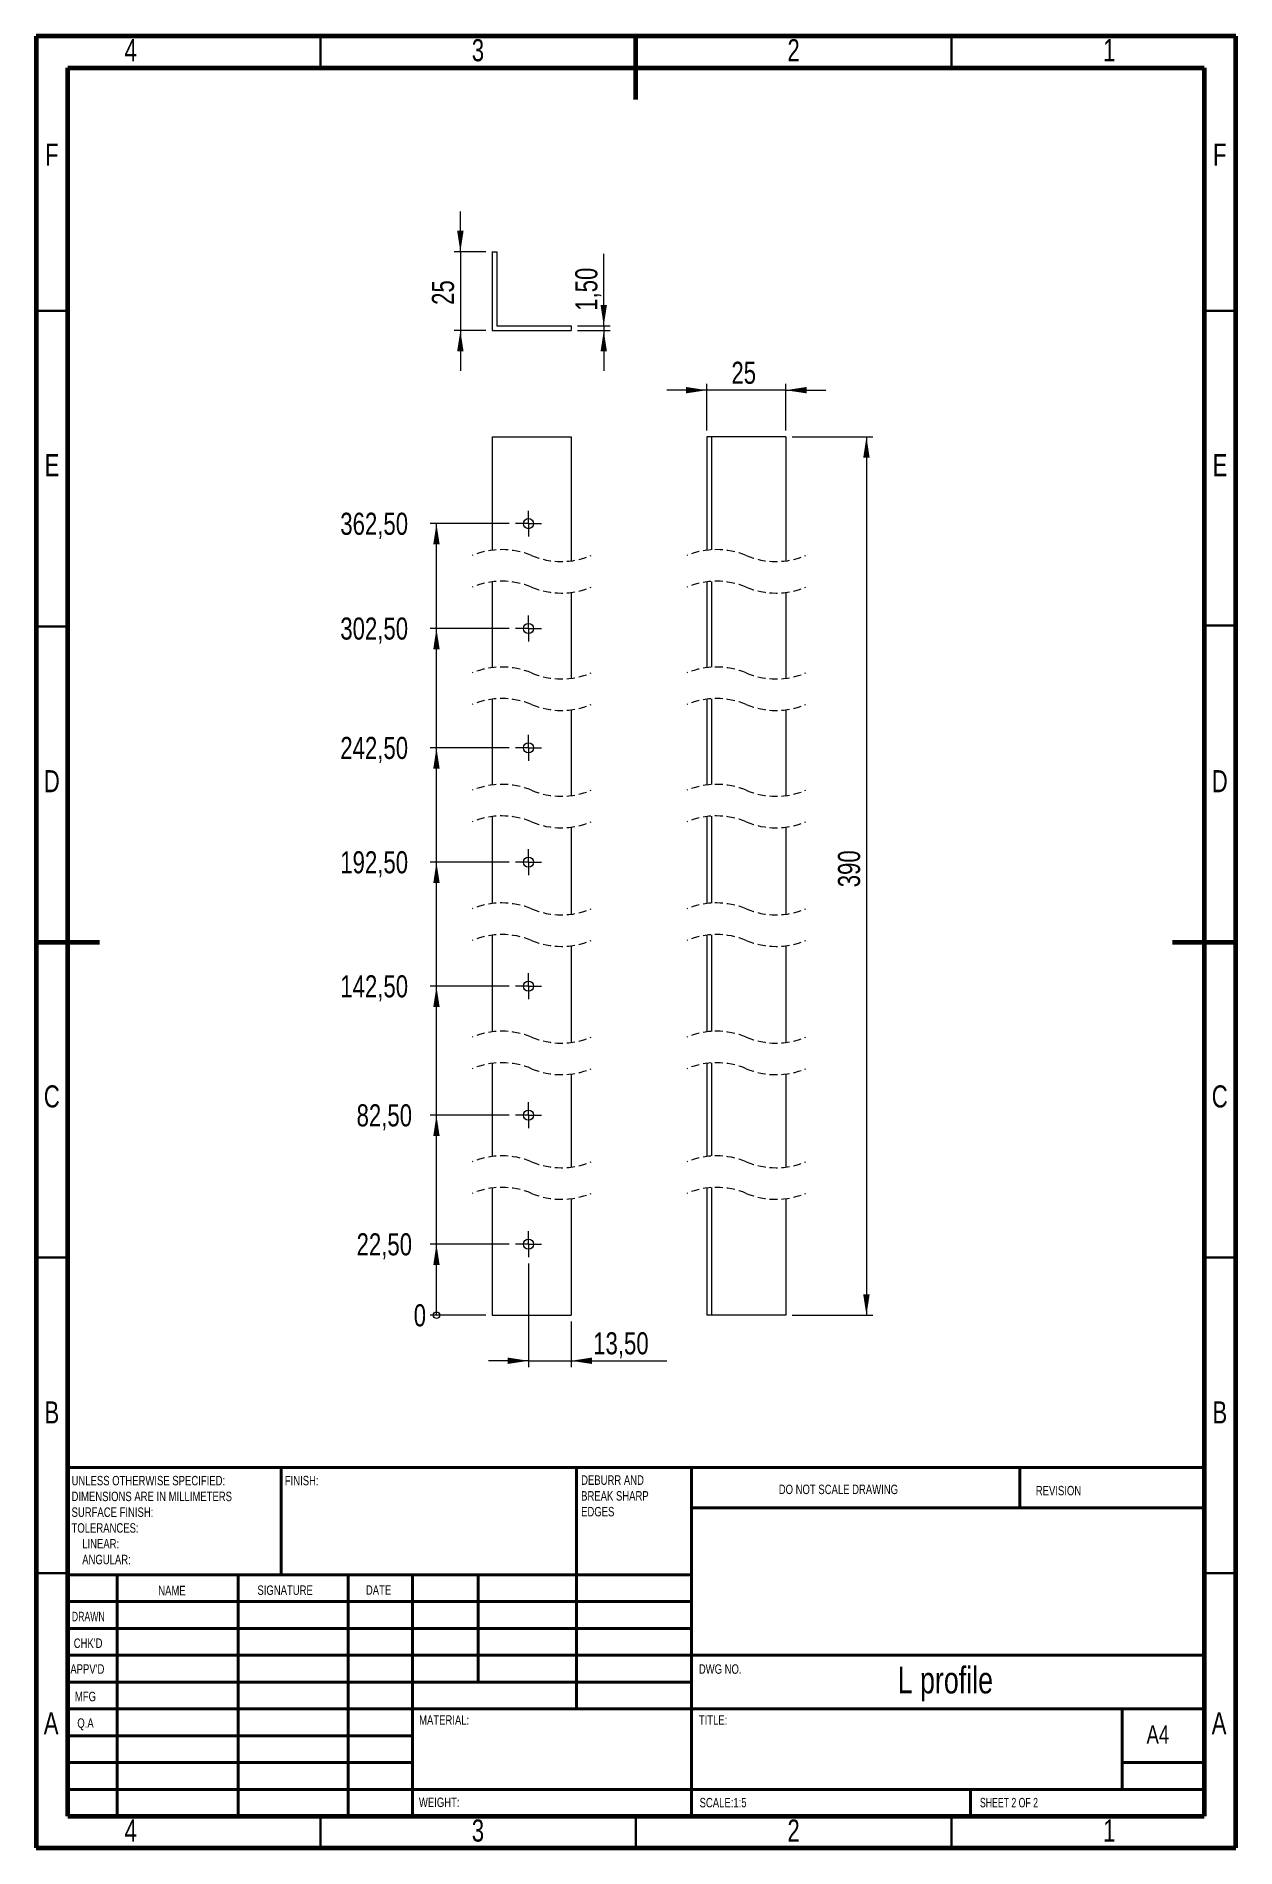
# Paper-space layout 'Sheet2' of a CAD drawing. Header units: millimetres. Extents: x 15 to 205, y 5 to 292.
import ezdxf

# ---------------------------------------------------------------- set-up
doc = ezdxf.new("R2010")
doc.units = ezdxf.units.MM
doc.linetypes.add('HIDDEN', pattern=[1.905, 1.27, -0.635])
doc.styles.add('SLDTEXTSTYLE0', font='TXT', dxfattribs={"width": 0.75})
doc.styles.add('SLDTEXTSTYLE1', font='TXT', dxfattribs={"width": 0.686449})
doc.styles.add('SLDTEXTSTYLE2', font='TXT', dxfattribs={"width": 0.6875})
doc.dimstyles.new('SLDDIMSTYLE0', dxfattribs={"dimtxt": 3.5, "dimasz": 0.338667, "dimexe": 0, "dimexo": 0.0625, "dimgap": 0.875, "dimtad": 0, "dimtih": 1, "dimtoh": 1, "dimdec": 0, "dimlfac": 2, "dimrnd": 1e-09, "dimdsep": 46, "dimtxsty": 'SLDTEXTSTYLE0', "dimblk1": 'ORIGIN', "dimblk2": 'ORIGIN', "dimsah": 1, "dimcen": 0.09, "dimadec": 0, "dimazin": 2, "dimtfac": 1, "dimtdec": 0, "dimtofl": 0, "dimtmove": 0, "dimatfit": 3, "dimldrblk": 'ORIGIN', "dimfxl": 1, "dimfrac": 2, "dimtolj": 1, "dimtzin": 12, "dimarcsym": 0})
doc.dimstyles.new('SLDDIMSTYLE1', dxfattribs={"dimtxt": 3.5, "dimasz": 3.302, "dimexe": 0, "dimexo": 0.0625, "dimgap": 0.875, "dimtad": 0, "dimtih": 1, "dimtoh": 1, "dimlfac": 2, "dimrnd": 1e-09, "dimzin": 12, "dimdsep": 46, "dimtxsty": 'SLDTEXTSTYLE0', "dimsah": 1, "dimcen": 0.09, "dimadec": 0, "dimazin": 3, "dimtfac": 1, "dimtofl": 0, "dimtmove": 0, "dimatfit": 3, "dimfxl": 1, "dimfrac": 2, "dimtolj": 1, "dimtzin": 12, "dimarcsym": 0})
doc.dimstyles.new('SLDDIMSTYLE2', dxfattribs={"dimtxt": 3.5, "dimasz": 3.302, "dimexe": 0, "dimexo": 0.0625, "dimgap": 0.875, "dimtad": 1, "dimlfac": 2, "dimrnd": 1e-09, "dimzin": 12, "dimdsep": 46, "dimtxsty": 'SLDTEXTSTYLE0', "dimsah": 1, "dimcen": 0.09, "dimadec": 0, "dimazin": 3, "dimtfac": 1, "dimtmove": 0, "dimatfit": 0, "dimfxl": 1, "dimfrac": 2, "dimtolj": 1, "dimtzin": 12, "dimarcsym": 0})
doc.dimstyles.new('SLDDIMSTYLE3', dxfattribs={"dimtxt": 3.5, "dimasz": 3.302, "dimexe": 0, "dimexo": 0.0625, "dimgap": 0.875, "dimtad": 1, "dimlfac": 2, "dimrnd": 1e-09, "dimzin": 12, "dimdsep": 46, "dimtxsty": 'SLDTEXTSTYLE0', "dimsah": 1, "dimcen": 0.09, "dimadec": 0, "dimazin": 3, "dimtfac": 1, "dimtofl": 0, "dimtmove": 0, "dimatfit": 3, "dimfxl": 1, "dimfrac": 2, "dimtolj": 1, "dimtzin": 12, "dimarcsym": 0})

# ---------------------------------------------------------------- blocks, each defined once
blk = doc.blocks.new('SW_NOTE_0')
at = {"color": 0, "linetype": 'Continuous', "lineweight": 0, "char_height": 1.5, "attachment_point": 1, "style": 'SLDTEXTSTYLE0'}
for s, insert in [('UNLESS OTHERWISE SPECIFIED:', (0, 1.93)), ('DIMENSIONS ARE IN MILLIMETERS', (0, -0.57)), ('TOLERANCES:', (0, -5.57)), ('SURFACE FINISH:', (0, -3.07)), ('LINEAR:', (1.69, -8.07)), ('ANGULAR:', (1.69, -10.57))]:
    blk.add_mtext(s, dxfattribs=dict(at, insert=insert))
blk = doc.blocks.new('SW_NOTE_1')
at = {"color": 0, "linetype": 'Continuous', "lineweight": 0, "char_height": 1.5, "attachment_point": 1, "style": 'SLDTEXTSTYLE0'}
for s, insert in [('DEBURR AND', (0, 1.93)), ('BREAK SHARP', (0, -0.57)), ('EDGES', (0, -3.07))]:
    blk.add_mtext(s, dxfattribs=dict(at, insert=insert))
blk = doc.blocks.new('_ORIGIN')
at = {"color": 0, "linetype": 'ByBlock', "lineweight": -2}
blk.add_line((0, 0), (-1, 0), dxfattribs=at)
blk.add_circle((0, 0), 0.5, dxfattribs=at)
blk = doc.blocks.new('_D')
at = {"color": 7, "linetype": 'Continuous', "lineweight": 0}
blk.add_line((86.22, 89.37), (77.38, 89.37), dxfattribs=at)
at = {"color": 7, "linetype": 'Continuous', "lineweight": 0, "xscale": 1.016, "yscale": 1.016}
blk.add_blockref('_ORIGIN', (78.39, 89.37, 0.05), dxfattribs=at)
at = {"color": 7, "linetype": 'Continuous', "lineweight": 0, "insert": (74.79, 91.1), "char_height": 3.5, "attachment_point": 1, "style": 'SLDTEXTSTYLE0'}
blk.add_mtext('0', dxfattribs=at)
blk = doc.blocks.new('_D_1')
at = {"color": 7, "linetype": 'Continuous', "lineweight": 0}
for p, q in [((89.92, 100.62), (77.38, 100.62)), ((78.39, 89.37), (78.39, 100.62))]:
    blk.add_line(p, q, dxfattribs=at)
blk.add_solid([(78.39, 100.62), (77.89, 97.32), (78.9, 97.32)], dxfattribs=at)
at = {"color": 7, "linetype": 'Continuous', "lineweight": 0, "insert": (65.74, 102.35), "char_height": 3.5, "attachment_point": 1, "style": 'SLDTEXTSTYLE0'}
blk.add_mtext('22,50', dxfattribs=at)
blk = doc.blocks.new('_D_2')
at = {"color": 7, "linetype": 'Continuous', "lineweight": 0}
for p, q in [((89.92, 121.06), (77.38, 121.06)), ((78.39, 100.62), (78.39, 121.06))]:
    blk.add_line(p, q, dxfattribs=at)
blk.add_solid([(78.39, 121.06), (77.89, 117.75), (78.9, 117.75)], dxfattribs=at)
at = {"color": 7, "linetype": 'Continuous', "lineweight": 0, "insert": (65.74, 122.79), "char_height": 3.5, "attachment_point": 1, "style": 'SLDTEXTSTYLE0'}
blk.add_mtext('82,50', dxfattribs=at)
blk = doc.blocks.new('_D_3')
at = {"color": 7, "linetype": 'Continuous', "lineweight": 0}
for p, q in [((89.92, 141.49), (77.38, 141.49)), ((78.39, 121.06), (78.39, 141.49))]:
    blk.add_line(p, q, dxfattribs=at)
blk.add_solid([(78.39, 141.49), (77.89, 138.19), (78.9, 138.19)], dxfattribs=at)
at = {"color": 7, "linetype": 'Continuous', "lineweight": 0, "insert": (63.16, 143.23), "char_height": 3.5, "attachment_point": 1, "style": 'SLDTEXTSTYLE0'}
blk.add_mtext('142,50', dxfattribs=at)
blk = doc.blocks.new('_D_4')
at = {"color": 7, "linetype": 'Continuous', "lineweight": 0}
for p, q in [((89.92, 161.15), (77.38, 161.15)), ((78.39, 141.49), (78.39, 161.15))]:
    blk.add_line(p, q, dxfattribs=at)
blk.add_solid([(78.39, 161.15), (77.89, 157.85), (78.9, 157.85)], dxfattribs=at)
at = {"color": 7, "linetype": 'Continuous', "lineweight": 0, "insert": (63.16, 162.88), "char_height": 3.5, "attachment_point": 1, "style": 'SLDTEXTSTYLE0'}
blk.add_mtext('192,50', dxfattribs=at)
blk = doc.blocks.new('_D_5')
at = {"color": 7, "linetype": 'Continuous', "lineweight": 0}
for p, q in [((89.92, 179.27), (77.38, 179.27)), ((78.39, 161.15), (78.39, 179.27))]:
    blk.add_line(p, q, dxfattribs=at)
blk.add_solid([(78.39, 179.27), (77.89, 175.97), (78.9, 175.97)], dxfattribs=at)
at = {"color": 7, "linetype": 'Continuous', "lineweight": 0, "insert": (63.16, 181), "char_height": 3.5, "attachment_point": 1, "style": 'SLDTEXTSTYLE0'}
blk.add_mtext('242,50', dxfattribs=at)
blk = doc.blocks.new('_D_6')
at = {"color": 7, "linetype": 'Continuous', "lineweight": 0}
for p, q in [((89.92, 198.17), (77.38, 198.17)), ((78.39, 179.27), (78.39, 198.17))]:
    blk.add_line(p, q, dxfattribs=at)
blk.add_solid([(78.39, 198.17), (77.89, 194.87), (78.9, 194.87)], dxfattribs=at)
at = {"color": 7, "linetype": 'Continuous', "lineweight": 0, "insert": (63.16, 199.91), "char_height": 3.5, "attachment_point": 1, "style": 'SLDTEXTSTYLE0'}
blk.add_mtext('302,50', dxfattribs=at)
blk = doc.blocks.new('_D_7')
at = {"color": 7, "linetype": 'Continuous', "lineweight": 0}
for p, q in [((89.92, 214.78), (77.38, 214.78)), ((78.39, 198.17), (78.39, 214.78))]:
    blk.add_line(p, q, dxfattribs=at)
blk.add_solid([(78.39, 214.78), (77.89, 211.48), (78.9, 211.48)], dxfattribs=at)
at = {"color": 7, "linetype": 'Continuous', "lineweight": 0, "insert": (63.16, 216.51), "char_height": 3.5, "attachment_point": 1, "style": 'SLDTEXTSTYLE0'}
blk.add_mtext('362,50', dxfattribs=at)
blk = doc.blocks.new('_D_8')
at = {"color": 7, "linetype": 'Continuous', "lineweight": 0}
for p, q in [((92.97, 97.57), (92.97, 81.15)), ((99.72, 88.37), (99.72, 81.15)), ((92.97, 82.15), (86.62, 82.15)), ((92.97, 82.15), (99.72, 82.15)), ((99.72, 82.15), (114.86, 82.15))]:
    blk.add_line(p, q, dxfattribs=at)
for points in [[(92.97, 82.15), (89.66, 82.66), (89.66, 81.65)], [(99.72, 82.15), (103.02, 81.65), (103.02, 82.66)]]:
    blk.add_solid(points, dxfattribs=at)
at = {"color": 7, "linetype": 'Continuous', "lineweight": 0, "insert": (103.22, 86.67), "char_height": 3.5, "attachment_point": 1, "style": 'SLDTEXTSTYLE0'}
blk.add_mtext('13,50', dxfattribs=at)
blk = doc.blocks.new('SW_CENTERMARKSYMBOL_0')
at = {"color": 0, "linetype": 'Continuous', "lineweight": 0}
for p, q in [((-1.25, 0), (-2.05, 0)), ((0, 0), (-1.25, 0)), ((0, 1.25), (0, 2.05)), ((0, 0), (0, 1.25)), ((0, 0), (0, -1.25)), ((0, 0), (1.25, 0)), ((1.25, 0), (2.05, 0)), ((0, -1.25), (0, -2.05))]:
    blk.add_line(p, q, dxfattribs=at)
blk = doc.blocks.new('SW_CENTERMARKSYMBOL_1')
at = {"color": 0, "linetype": 'Continuous', "lineweight": 0}
for p, q in [((-1.25, 0), (-2.05, 0)), ((0, 0), (-1.25, 0)), ((0, 1.25), (0, 2.05)), ((0, 0), (0, 1.25)), ((0, 0), (0, -1.25)), ((0, 0), (1.25, 0)), ((1.25, 0), (2.05, 0)), ((0, -1.25), (0, -2.05))]:
    blk.add_line(p, q, dxfattribs=at)
blk = doc.blocks.new('SW_CENTERMARKSYMBOL_2')
at = {"color": 0, "linetype": 'Continuous', "lineweight": 0}
for p, q in [((-1.25, 0), (-2.05, 0)), ((0, 0), (-1.25, 0)), ((0, 1.25), (0, 2.05)), ((0, 0), (0, 1.25)), ((0, 0), (0, -1.25)), ((0, 0), (1.25, 0)), ((1.25, 0), (2.05, 0)), ((0, -1.25), (0, -2.05))]:
    blk.add_line(p, q, dxfattribs=at)
blk = doc.blocks.new('SW_CENTERMARKSYMBOL_3')
at = {"color": 0, "linetype": 'Continuous', "lineweight": 0}
for p, q in [((-1.25, 0), (-2.05, 0)), ((0, 0), (-1.25, 0)), ((0, 1.25), (0, 2.05)), ((0, 0), (0, 1.25)), ((0, 0), (0, -1.25)), ((0, 0), (1.25, 0)), ((1.25, 0), (2.05, 0)), ((0, -1.25), (0, -2.05))]:
    blk.add_line(p, q, dxfattribs=at)
blk = doc.blocks.new('SW_CENTERMARKSYMBOL_4')
at = {"color": 0, "linetype": 'Continuous', "lineweight": 0}
for p, q in [((-1.25, 0), (-2.05, 0)), ((0, 0), (-1.25, 0)), ((0, 1.25), (0, 2.05)), ((0, 0), (0, 1.25)), ((0, 0), (0, -1.25)), ((0, 0), (1.25, 0)), ((1.25, 0), (2.05, 0)), ((0, -1.25), (0, -2.05))]:
    blk.add_line(p, q, dxfattribs=at)
blk = doc.blocks.new('SW_CENTERMARKSYMBOL_5')
at = {"color": 0, "linetype": 'Continuous', "lineweight": 0}
for p, q in [((-1.25, 0), (-2.05, 0)), ((0, 0), (-1.25, 0)), ((0, 1.25), (0, 2.05)), ((0, 0), (0, 1.25)), ((0, 0), (0, -1.25)), ((0, 0), (1.25, 0)), ((1.25, 0), (2.05, 0)), ((0, -1.25), (0, -2.05))]:
    blk.add_line(p, q, dxfattribs=at)
blk = doc.blocks.new('SW_CENTERMARKSYMBOL_6')
at = {"color": 0, "linetype": 'Continuous', "lineweight": 0}
for p, q in [((-1.25, 0), (-2.05, 0)), ((0, 0), (-1.25, 0)), ((0, 1.25), (0, 2.05)), ((0, 0), (0, 1.25)), ((0, 0), (0, -1.25)), ((0, 0), (1.25, 0)), ((1.25, 0), (2.05, 0)), ((0, -1.25), (0, -2.05))]:
    blk.add_line(p, q, dxfattribs=at)
blk = doc.blocks.new('_D_9')
at = {"color": 7, "linetype": 'Continuous', "lineweight": 0}
for p, q in [((82.18, 257.86), (82.18, 264.21)), ((86.22, 257.86), (81.18, 257.86)), ((82.18, 257.86), (82.18, 245.36)), ((86.22, 245.36), (81.18, 245.36)), ((82.18, 245.36), (82.18, 239.01))]:
    blk.add_line(p, q, dxfattribs=at)
for points in [[(82.18, 257.86), (82.69, 261.17), (81.67, 261.17)], [(82.18, 245.36), (81.67, 242.06), (82.69, 242.06)]]:
    blk.add_solid(points, dxfattribs=at)
at = {"color": 7, "linetype": 'Continuous', "lineweight": 0, "insert": (77.67, 249.44), "char_height": 3.5, "attachment_point": 1, "rotation": 90, "style": 'SLDTEXTSTYLE0'}
blk.add_mtext('25', dxfattribs=at)
blk = doc.blocks.new('_D_10')
at = {"color": 7, "linetype": 'Continuous', "lineweight": 0}
for p, q in [((104.89, 246.11), (104.89, 257.55)), ((100.72, 246.11), (105.89, 246.11)), ((100.72, 245.36), (105.89, 245.36)), ((104.89, 246.11), (104.89, 245.36)), ((104.89, 245.36), (104.89, 239.01))]:
    blk.add_line(p, q, dxfattribs=at)
for points in [[(104.89, 246.11), (105.4, 249.42), (104.39, 249.42)], [(104.89, 245.36), (104.39, 242.06), (105.4, 242.06)]]:
    blk.add_solid(points, dxfattribs=at)
at = {"color": 7, "linetype": 'Continuous', "lineweight": 0, "insert": (100.38, 248.5), "char_height": 3.5, "attachment_point": 1, "rotation": 90, "style": 'SLDTEXTSTYLE0'}
blk.add_mtext('1,50', dxfattribs=at)
blk = doc.blocks.new('_D_11')
at = {"color": 7, "linetype": 'Continuous', "lineweight": 0}
for p, q in [((134.72, 228.53), (147.5, 228.53)), ((146.5, 228.53), (146.5, 89.37)), ((134.72, 89.37), (147.5, 89.37))]:
    blk.add_line(p, q, dxfattribs=at)
for points in [[(146.5, 228.53), (145.99, 225.23), (147.01, 225.23)], [(146.5, 89.37), (147.01, 92.67), (145.99, 92.67)]]:
    blk.add_solid(points, dxfattribs=at)
at = {"color": 7, "linetype": 'Continuous', "lineweight": 0, "insert": (141.99, 157.17), "char_height": 3.5, "attachment_point": 1, "rotation": 90, "style": 'SLDTEXTSTYLE0'}
blk.add_mtext('390', dxfattribs=at)
blk = doc.blocks.new('_D_12')
at = {"color": 7, "linetype": 'Continuous', "lineweight": 0}
for p, q in [((121.22, 235.92), (114.87, 235.92)), ((121.22, 229.53), (121.22, 236.92)), ((133.72, 235.92), (121.22, 235.92)), ((133.72, 229.53), (133.72, 236.92)), ((133.72, 235.92), (140.07, 235.92))]:
    blk.add_line(p, q, dxfattribs=at)
for points in [[(121.22, 235.92), (117.91, 236.43), (117.91, 235.42)], [(133.72, 235.92), (137.02, 235.42), (137.02, 236.43)]]:
    blk.add_solid(points, dxfattribs=at)
at = {"color": 7, "linetype": 'Continuous', "lineweight": 0, "insert": (125.11, 240.43), "char_height": 3.5, "attachment_point": 1, "style": 'SLDTEXTSTYLE0'}
blk.add_mtext('25', dxfattribs=at)

psp = doc.layouts.new('Sheet2')

# ---------------------------------------------------------------- linework, layer by layer
at = {"color": 7, "linetype": 'Continuous', "lineweight": 60}
for p, q in [((205, 292), (15, 292)), ((15, 292), (15, 5)), ((110, 282), (110, 292)), ((205, 5), (205, 292)), ((20, 287), (200, 287)), ((20, 10), (20, 287)), ((200, 287), (200, 10)), ((15, 148.5), (25, 148.5)), ((195, 148.5), (205, 148.5)), ((20, 10), (200, 10)), ((15, 5), (205, 5))]:
    psp.add_line(p, q, dxfattribs=at)
at = {"color": 7, "linetype": 'Continuous', "lineweight": 30}
for p, q in [((60, 287), (60, 292)), ((160, 287), (160, 292)), ((20, 248.5), (15, 248.5)), ((200, 248.5), (205, 248.5)), ((20, 198.5), (15, 198.5)), ((200, 198.6509), (205, 198.6509)), ((20, 98.5), (15, 98.5)), ((200, 98.5), (205, 98.5)), ((20, 48.5), (15, 48.5)), ((200, 48.5), (205, 48.5)), ((60, 10), (60, 5)), ((110, 10), (110, 5)), ((160, 10), (160, 5))]:
    psp.add_line(p, q, dxfattribs=at)
at = {"color": 7, "linetype": 'Continuous', "lineweight": 15}
for p, q in [((87.2151, 257.864), (87.2151, 245.364)), ((87.2151, 257.864), (87.9651, 257.864)), ((87.9651, 257.864), (87.9651, 246.114)), ((87.2151, 245.364), (99.7151, 245.364)), ((87.9651, 246.114), (99.7151, 246.114)), ((99.7151, 246.114), (99.7151, 245.364)), ((87.2151, 228.5294), (87.2151, 210.5655)), ((87.2151, 228.5294), (99.7151, 228.5294)), ((99.7151, 228.5294), (99.7151, 208.8742)), ((121.2169, 228.5294), (121.2169, 210.5655)), ((121.9669, 228.5294), (121.2169, 228.5294)), ((121.9669, 228.5294), (121.9669, 210.637)), ((133.7169, 228.5294), (121.9669, 228.5294)), ((133.7169, 228.5294), (133.7169, 208.8742)), ((87.2151, 205.5655), (87.2151, 191.9707)), ((99.7151, 203.8742), (99.7151, 190.2794)), ((121.2169, 205.5655), (121.2169, 191.9707)), ((121.9669, 205.637), (121.9669, 192.0422)), ((133.7169, 203.8742), (133.7169, 190.2794)), ((87.2151, 186.9707), (87.2151, 173.3759)), ((121.2169, 186.9707), (121.2169, 173.3759)), ((121.9669, 187.0422), (121.9669, 173.4474)), ((99.7151, 185.2794), (99.7151, 171.6846)), ((133.7169, 185.2794), (133.7169, 171.6846)), ((87.2151, 168.3759), (87.2151, 154.5895)), ((99.7151, 166.6846), (99.7151, 152.8982)), ((121.2169, 168.3759), (121.2169, 154.5895)), ((121.9669, 168.4474), (121.9669, 154.661)), ((133.7169, 166.6846), (133.7169, 152.8982)), ((87.2151, 149.5895), (87.2151, 134.2703)), ((121.2169, 149.5895), (121.2169, 134.2703)), ((121.9669, 149.661), (121.9669, 134.3418)), ((99.7151, 147.8982), (99.7151, 132.579)), ((133.7169, 147.8982), (133.7169, 132.579)), ((87.2151, 129.2703), (87.2151, 114.5258)), ((121.2169, 129.2703), (121.2169, 114.5258)), ((121.9669, 129.3418), (121.9669, 114.5973)), ((99.7151, 127.579), (99.7151, 112.8345)), ((133.7169, 127.579), (133.7169, 112.8345)), ((87.2151, 109.5258), (87.2151, 89.3684)), ((121.2169, 109.5258), (121.2169, 89.3684)), ((121.9669, 109.5973), (121.9669, 89.3684)), ((99.7151, 107.8345), (99.7151, 89.3684)), ((133.7169, 107.8345), (133.7169, 89.3684)), ((87.2151, 89.3684), (99.7151, 89.3684)), ((121.9669, 89.3684), (121.2169, 89.3684)), ((133.7169, 89.3684), (121.9669, 89.3684))]:
    psp.add_line(p, q, dxfattribs=at)
at = {"color": 7, "linetype": 'Continuous', "lineweight": 40}
for p, q in [((20, 65.25), (200, 65.25)), ((20, 65.25), (20, 10)), ((53.8, 48.25), (53.8, 65.25)), ((100.6, 65.25), (100.6, 27)), ((118.8, 65.25), (118.8, 10)), ((170.8, 58.875), (170.8, 65.25)), ((200, 58.875), (118.8, 58.875)), ((118.8, 48.25), (20, 48.25)), ((27.8, 48.25), (27.8, 10)), ((46.991, 48.25), (46.991, 10)), ((64.3989, 48.25), (64.3989, 10)), ((74.6, 10), (74.6, 48.25)), ((85, 31.25), (85, 48.25)), ((118.8, 44), (20, 44)), ((118.8, 39.75), (20, 39.75)), ((200, 35.5), (20, 35.5)), ((118.8, 31.25), (20, 31.25)), ((74.6, 27), (20, 27)), ((74.6, 27), (200, 27)), ((187, 14.25), (187, 27)), ((74.6, 22.7499), (20, 22.7499)), ((74.6, 18.5), (20, 18.5)), ((200, 18.5), (187, 18.5)), ((20, 14.25), (200, 14.25)), ((163, 10), (163, 14.25))]:
    psp.add_line(p, q, dxfattribs=at)
at = {"color": 7, "linetype": 'Continuous', "lineweight": 15}
for centre in [(92.9651, 214.7794), (92.9651, 198.1735), (92.9651, 179.2683), (92.9651, 161.1478), (92.9651, 141.4944), (92.9651, 121.0564), (92.9651, 100.6183)]:
    psp.add_circle(centre, 0.8, dxfattribs=at)
at = {"color": 7, "linetype": 'HIDDEN', "lineweight": 0}
for centre, start, end in [((88.7526, 198.4099), 67.380135, 112.619865), ((98.1776, 221.0299), 247.380135, 292.619865), ((122.7544, 198.4099), 67.380135, 112.619865), ((132.1794, 221.0299), 247.380135, 292.619865), ((88.7526, 193.4099), 67.380135, 112.619865), ((98.1776, 216.0299), 247.380135, 292.619865), ((122.7544, 193.4099), 67.380135, 112.619865), ((132.1794, 216.0299), 247.380135, 292.619865), ((88.7526, 179.8151), 67.380135, 112.619865), ((98.1776, 202.4351), 247.380135, 292.619865), ((122.7544, 179.8151), 67.380135, 112.619865), ((132.1794, 202.4351), 247.380135, 292.619865), ((88.7526, 174.8151), 67.380135, 112.619865), ((122.7544, 174.8151), 67.380135, 112.619865), ((98.1776, 197.4351), 247.380135, 292.619865), ((132.1794, 197.4351), 247.380135, 292.619865), ((88.7526, 161.2203), 67.380135, 112.619865), ((98.1776, 183.8403), 247.380135, 292.619865), ((122.7544, 161.2203), 67.380135, 112.619865), ((132.1794, 183.8403), 247.380135, 292.619865), ((88.7526, 156.2203), 67.380135, 112.619865), ((98.1776, 178.8403), 247.380135, 292.619865), ((122.7544, 156.2203), 67.380135, 112.619865), ((132.1794, 178.8403), 247.380135, 292.619865), ((88.7526, 142.4339), 67.380135, 112.619865), ((98.1776, 165.0539), 247.380135, 292.619865), ((122.7544, 142.4339), 67.380135, 112.619865), ((132.1794, 165.0539), 247.380135, 292.619865), ((88.7526, 137.4339), 67.380135, 112.619865), ((122.7544, 137.4339), 67.380135, 112.619865), ((98.1776, 160.0539), 247.380135, 292.619865), ((132.1794, 160.0539), 247.380135, 292.619865), ((88.7526, 122.1146), 67.380135, 112.619865), ((98.1776, 144.7346), 247.380135, 292.619865), ((122.7544, 122.1146), 67.380135, 112.619865), ((132.1794, 144.7346), 247.380135, 292.619865), ((88.7526, 117.1146), 67.380135, 112.619865), ((122.7544, 117.1146), 67.380135, 112.619865), ((98.1776, 139.7346), 247.380135, 292.619865), ((132.1794, 139.7346), 247.380135, 292.619865), ((88.7526, 102.3702), 67.380135, 112.619865), ((98.1776, 124.9902), 247.380135, 292.619865), ((122.7544, 102.3702), 67.380135, 112.619865), ((132.1794, 124.9902), 247.380135, 292.619865), ((88.7526, 97.3702), 67.380135, 112.619865), ((122.7544, 97.3702), 67.380135, 112.619865), ((98.1776, 119.9902), 247.380135, 292.619865), ((132.1794, 119.9902), 247.380135, 292.619865)]:
    psp.add_arc(centre, 12.2525, start, end, dxfattribs=at)

# ---------------------------------------------------------------- block references
at = {"color": 7, "linetype": 'Continuous', "lineweight": 0}
for name, p in [('SW_CENTERMARKSYMBOL_6', (92.9651, 214.7794)), ('SW_CENTERMARKSYMBOL_5', (92.9651, 198.1735)), ('SW_CENTERMARKSYMBOL_4', (92.9651, 179.2683)), ('SW_CENTERMARKSYMBOL_3', (92.9651, 161.1478)), ('SW_CENTERMARKSYMBOL_2', (92.9651, 141.4944)), ('SW_CENTERMARKSYMBOL_1', (92.9651, 121.0564)), ('SW_CENTERMARKSYMBOL_0', (92.9651, 100.6183)), ('SW_NOTE_0', (20.5937, 61.9874)), ('SW_NOTE_1', (101.3092, 62.0695))]:
    psp.add_blockref(name, p, dxfattribs=at)

# ---------------------------------------------------------------- texts
for s, insert, char_height, attachment_point, style in [('4', (29.9648, 291.5383), 3.5, 2, 'SLDTEXTSTYLE0'), ('3', (84.9648, 291.5383), 3.5, 2, 'SLDTEXTSTYLE0'), ('2', (134.9648, 291.5383), 3.5, 2, 'SLDTEXTSTYLE0'), ('1', (184.9648, 291.5383), 3.5, 2, 'SLDTEXTSTYLE0'), ('F', (17.4635, 274.9793), 3.5, 2, 'SLDTEXTSTYLE0'), ('F', (202.4635, 274.9793), 3.5, 2, 'SLDTEXTSTYLE0'), ('E', (17.5061, 225.7883), 3.5, 2, 'SLDTEXTSTYLE0'), ('E', (202.5061, 225.7883), 3.5, 2, 'SLDTEXTSTYLE0'), ('D', (17.4599, 175.7293), 3.5, 2, 'SLDTEXTSTYLE0'), ('D', (202.4599, 175.7293), 3.5, 2, 'SLDTEXTSTYLE0'), ('C', (17.4635, 125.7883), 3.5, 2, 'SLDTEXTSTYLE0'), ('C', (202.4635, 125.7883), 3.5, 2, 'SLDTEXTSTYLE0'), ('B', (17.4733, 75.7293), 3.5, 2, 'SLDTEXTSTYLE0'), ('B', (202.4733, 75.7293), 3.5, 2, 'SLDTEXTSTYLE0'), ('FINISH:', (54.3713, 63.9193), 1.5, 1, 'SLDTEXTSTYLE0'), ('DO NOT SCALE DRAWING', (132.6146, 62.533), 1.5, 1, 'SLDTEXTSTYLE0'), ('REVISION', (173.3276, 62.3349), 1.5, 1, 'SLDTEXTSTYLE0'), ('NAME', (34.3222, 46.5015), 1.5, 1, 'SLDTEXTSTYLE0'), ('SIGNATURE', (50.0336, 46.5618), 1.5, 1, 'SLDTEXTSTYLE0'), ('DATE', (67.2147, 46.5762), 1.5, 1, 'SLDTEXTSTYLE0'), ('DRAWN', (20.6434, 42.3848), 1.5, 1, 'SLDTEXTSTYLE1'), ("CHK'D", (20.9392, 38.1619), 1.5, 1, 'SLDTEXTSTYLE0'), ("APPV'D", (20.4017, 34.0659), 1.5, 1, 'SLDTEXTSTYLE0'), ('DWG NO.', (119.953, 34.0659), 1.5, 1, 'SLDTEXTSTYLE0'), ('L profile', (159.0015, 33.6858), 4.23333, 2, 'SLDTEXTSTYLE0'), ('MFG', (21.124, 29.7158), 1.5, 1, 'SLDTEXTSTYLE0'), ('A', (17.3602, 26.4793), 3.5, 2, 'SLDTEXTSTYLE0'), ('MATERIAL:', (75.6459, 25.9861), 1.5, 1, 'SLDTEXTSTYLE0'), ('TITLE:', (119.953, 25.9861), 1.5, 1, 'SLDTEXTSTYLE0'), ('A', (202.3602, 26.4793), 3.5, 2, 'SLDTEXTSTYLE0'), ('Q.A', (21.509, 25.5047), 1.5, 1, 'SLDTEXTSTYLE0'), ('A4', (190.8712, 24.4064), 2.91042, 1, 'SLDTEXTSTYLE0'), ('WEIGHT:', (75.6178, 12.9493), 1.4986, 1, 'SLDTEXTSTYLE0'), ('SCALE:1:5', (120.074, 12.9001), 1.5, 1, 'SLDTEXTSTYLE0'), ('SHEET 2 OF 2', (164.4783, 12.9001), 1.5, 1, 'SLDTEXTSTYLE2'), ('4', (29.9648, 9.4793), 3.5, 2, 'SLDTEXTSTYLE0'), ('3', (84.9648, 9.4793), 3.5, 2, 'SLDTEXTSTYLE0'), ('2', (134.9648, 9.4793), 3.5, 2, 'SLDTEXTSTYLE0'), ('1', (184.9648, 9.4793), 3.5, 2, 'SLDTEXTSTYLE0')]:
    psp.add_mtext(s, dxfattribs=dict(at, insert=insert, char_height=char_height, attachment_point=attachment_point, style=style))

# ---------------------------------------------------------------- dimensions: what is measured, and where the dimension line sits
for base, p1, p2, picture, middle in [((82.1799, 245.364), (87.2151, 257.864), (87.2151, 245.364), '_D_9', (82.1799, 252.0226)), ((104.8935, 245.364), (99.7151, 246.114), (99.7151, 245.364), '_D_10', (104.8935, 253.0251))]:
    dim = psp.add_linear_dim(base=base, p1=p1, p2=p2, angle=90, dimstyle='SLDDIMSTYLE2', dxfattribs=at)
    dim.commit()
    dim.dimension.update_dxf_attribs({"geometry": picture, "text_midpoint": middle, "dimtype": 160})
for base, p1, p2, picture, middle in [((121.2169, 235.9232), (133.7169, 228.5294), (121.2169, 228.5294), '_D_12', (127.6917, 235.9232)), ((99.7151, 82.1537), (92.9651, 98.5683), (99.7151, 89.3683), '_D_8', (109.0425, 82.1537))]:
    dim = psp.add_linear_dim(base=base, p1=p1, p2=p2, dimstyle='SLDDIMSTYLE2', dxfattribs=at)
    dim.commit()
    dim.dimension.update_dxf_attribs({"geometry": picture, "text_midpoint": middle, "dimtype": 160})
dim = psp.add_linear_dim(base=(146.4994, 89.3683), p1=(133.7169, 228.5294), p2=(133.7169, 89.3683), angle=90, text='390', dimstyle='SLDDIMSTYLE3', dxfattribs=at)
dim.commit()
dim.dimension.update_dxf_attribs({"geometry": '_D_11', "text_midpoint": (146.4994, 161.0511), "dimtype": 160})
for feature_location, text, picture, middle in [((90.9151, 214.7794, 0.05), '362,50', '_D_7', (70.2672, 214.7794)), ((90.9151, 198.1735, 0.05), '302,50', '_D_6', (70.2672, 198.1735)), ((90.9151, 179.2683, 0.05), '242,50', '_D_5', (70.2672, 179.2683)), ((90.9151, 161.1478, 0.05), '192,50', '_D_4', (70.2672, 161.1478)), ((90.9151, 141.4944, 0.05), '142,50', '_D_3', (70.2672, 141.4944)), ((90.9151, 121.0564, 0.05), '82,50', '_D_2', (71.5602, 121.0564))]:
    dim = psp.add_ordinate_dim(feature_location=feature_location, offset=(-13.5361, 0), dtype=0, origin=(87.2151, 89.3683, 0.05), text=text, dimstyle='SLDDIMSTYLE1', dxfattribs=at)
    dim.commit()
    dim.dimension.update_dxf_attribs({"geometry": picture, "text_midpoint": middle})
for feature_location, offset, origin, dimstyle, picture, middle in [((90.9151, 100.6183, 0.05), (-13.5361, 0), (87.2151, 89.3683, 0.05), 'SLDDIMSTYLE1', '_D_1', (71.5602, 100.6183)), ((87.2150834879, 89.3683487941, 0.05), (-9.8360879651, 0), (87.2150834879, 89.3683487941, 0.05), 'SLDDIMSTYLE0', '_D', (76.0859399261, 89.3683487941))]:
    dim = psp.add_ordinate_dim(feature_location=feature_location, offset=offset, dtype=0, origin=origin, dimstyle=dimstyle, dxfattribs=at)
    dim.commit()
    dim.dimension.update_dxf_attribs({"geometry": picture, "text_midpoint": middle})

doc.saveas('drawing.dxf')
